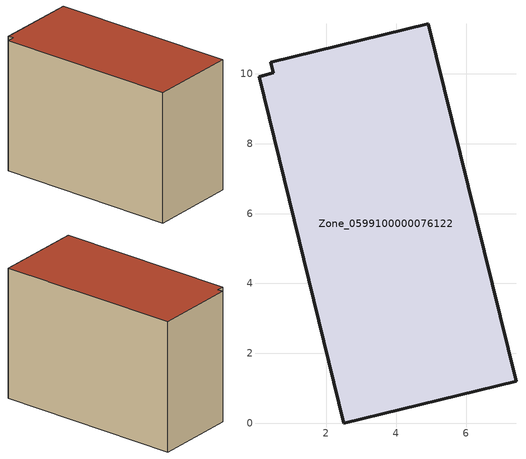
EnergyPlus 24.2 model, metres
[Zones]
Zone_0599100000076122
 floor ground (C_G): 0.42,10.32 4.92,11.43 7.43,1.21 2.51,0 0.08,9.9 0.48,10.02 z0
 wall outside (C_F): 7.43,1.21 4.92,11.43 0.42,10.32 0.48,10.02 0.08,9.9 2.51,0 7.43,1.21 z0:7.5
 roof outside (C_R): 4.92,11.43 0.42,10.32 0.48,10.02 0.08,9.9 2.51,0 7.43,1.21 z7.5
[BUILDING]
Pand.0599100000076122: North Axis=0; Terrain=City; Loads Convergence Tolerance Value=0.04; Temperature Convergence Tolerance Value=0.4; Solar Distribution=FullExterior; Maximum Number of Warmup Days=25; Minimum Number of Warmup Days=1
[Site:Location]
Rotterdam.The.Hague.AP_ZH_NLD Design_Conditions: Latitude=51.96; Longitude=4.45; Time Zone=1; Elevation=-4.5
[SITE:GROUNDTEMPERATURE:BUILDINGSURFACE]
18, 18, 18, 18, 18, 18, 18, 18, 18, 18, 18, 18
[MATERIAL] Thermal Absorptance=0.9; Solar Absorptance=0.7; Visible Absorptance=0.7
Name | Roughness | Thickness | Conductivity | Density | Specific Heat
G.TI.1946 | MediumSmooth | 0.15 | 1 | 540 | 1210
F.TI.1946 | Rough | 0.3 | 0.857143 | 1920 | 840
R.TI.1946 | MediumRough | 0.2 | 0.1 | 1500 | 1000
[CONSTRUCTION]
C_G: G.TI.1946
C_F: F.TI.1946
C_R: R.TI.1946
[ZONE]
Zone_0599100000076122: Type=1; Multiplier=1; Ceiling Height=Autocalculate; Volume=Autocalculate; Floor Area=autocalculate; Part of Total Floor Area=Yes
[ZONEINFILTRATION:DESIGNFLOWRATE]
Infil_Zone_0599100000076122: Zone or ZoneList or Space or SpaceList=Zone_0599100000076122; Schedule=AlwaysOn; Design Flow Rate Calculation Method=Flow/Area; Flow Rate per Floor Area=0.003; Constant Term Coefficient=1; Temperature Term Coefficient=0; Velocity Term Coefficient=0; Velocity Squared Term Coefficient=0
[HVACTEMPLATE:ZONE:IDEALLOADSAIRSYSTEM]
Zone_0599100000076122: Maximum Heating Supply Air Temperature=50; Minimum Cooling Supply Air Temperature=13; Maximum Heating Supply Air Humidity Ratio=0.0156; Minimum Cooling Supply Air Humidity Ratio=0.0077; Heating Limit=NoLimit; Cooling Limit=NoLimit; Dehumidification Control Type=ConstantSensibleHeatRatio; Cooling Sensible Heat Ratio=0.7; Dehumidification Setpoint=60; Humidification Control Type=None; Humidification Setpoint=30; Outdoor Air Method=None; Outdoor Air Flow Rate per Person=0.00944; Outdoor Air Flow Rate per Zone Floor Area=0; Outdoor Air Flow Rate per Zone=0; Demand Controlled Ventilation Type=None; Outdoor Air Economizer Type=NoEconomizer; Heat Recovery Type=None; Sensible Heat Recovery Effectiveness=0.7; Latent Heat Recovery Effectiveness=0.65
[ZONECONTROL:THERMOSTAT]
ThermostatControl_Zone_0599100000076122: Zone or ZoneList=Zone_0599100000076122; Control Type Schedule=DualSetpointControlType; Control 1=Thermostat_Zone_0599100000076122; Temperature Difference Between Cutout And Setpoint=0
[THERMOSTATSETPOINT:DUALSETPOINT]
Thermostat_Zone_0599100000076122: Heating Setpoint Temperature Schedule=HeatingSetpoint_Zone_0599100000076122; Cooling Setpoint Temperature Schedule=CoolingSetpoint_Zone_0599100000076122
[SCHEDULE:COMPACT]
HeatingSetpoint_Zone_0599100000076122: Through: 12/31, For: AllDays, Until: 24:00, 21
CoolingSetpoint_Zone_0599100000076122: Through: 12/31, For: AllDays, Until: 24:00, 24
DualSetpointControlType: Through: 12/31, For: AllDays, Until: 24:00, 4
AlwaysOn: Through: 12/31, For: AllDays, Until: 24:00, 1
